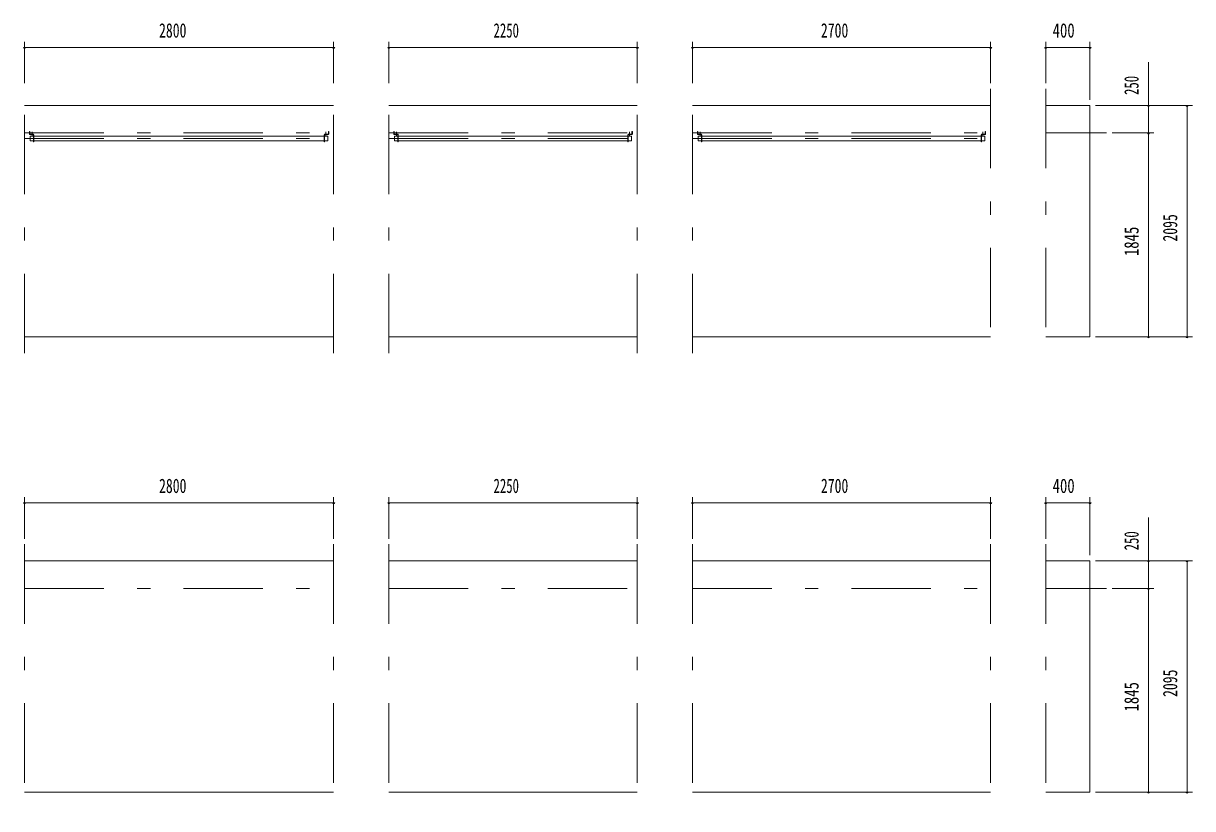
# Model space of a CAD drawing. Units: millimetres, scale not verified. Extents: x -25340 to 25344, y -10500 to 10500.
# Drawn here: x -16492 to -5902, y -7705 to -592 of the extents above; entities that cross this region are included whole.
import ezdxf
from ezdxf.enums import TextEntityAlignment as Align

# ---------------------------------------------------------------- set-up
doc = ezdxf.new("R2010")
doc.units = ezdxf.units.MM
doc.header["$LTSCALE"] = 60
doc.linetypes.add('USER3', pattern=[24, 12, -5, 2, -5])
for name, color, linetype, lineweight in [('0-2_1-05BOLD', 7, 'Continuous', 18), ('0-3_1-25CENTER', 3, 'USER3', 18), ('0-5_1-55DIM', 3, 'Continuous', 18)]:
    doc.layers.add(name, color=color, linetype=linetype, lineweight=lineweight)
doc.styles.add('ＭＳ ゴシック', font='')
doc.styles.get('ＭＳ ゴシック').set_extended_font_data('MS Gothic')

msp = doc.modelspace()

# ---------------------------------------------------------------- linework, layer by layer
at = {"layer": '0-2_1-05BOLD'}
for p, q in [((-16482.28, -1335.33), (-13682.28, -1335.33)), ((-13182.28, -1335.33), (-10932.28, -1335.33)), ((-10432.28, -1335.33), (-7732.28, -1335.33)), ((-7232.28, -1335.33), (-6832.28, -1335.33)), ((-6832.28, -1335.33), (-6832.28, -3430.33)), ((-16437.73, -1593.33), (-16437.73, -1573.33)), ((-13726.83, -1593.33), (-13726.83, -1573.33)), ((-13137.73, -1593.33), (-13137.73, -1573.33)), ((-10980.03, -1573.33), (-10976.83, -1573.33)), ((-10980.03, -1593.33), (-10980.03, -1573.33)), ((-10976.83, -1593.33), (-10976.83, -1573.33)), ((-10384.53, -1573.33), (-10387.73, -1573.33)), ((-10387.73, -1593.33), (-10387.73, -1573.33)), ((-10384.53, -1593.33), (-10384.53, -1573.33)), ((-7776.83, -1593.33), (-7776.83, -1573.33)), ((-16402.93, -1595.33), (-16432.53, -1595.33)), ((-16432.53, -1598.53), (-16402.93, -1598.53)), ((-16429.78, -1613.13), (-16429.78, -1655.83)), ((-16400.93, -1613.13), (-16429.78, -1613.13)), ((-16400.93, -1655.83), (-16429.78, -1655.83)), ((-16400.93, -1600.53), (-16400.93, -1666.33)), ((-16397.73, -1666.33), (-16400.93, -1666.33)), ((-16397.73, -1600.53), (-16397.73, -1666.33)), ((-16397.73, -1613.13), (-13766.83, -1613.13)), ((-16397.73, -1655.83), (-13766.83, -1655.83)), ((-13766.83, -1600.53), (-13766.83, -1666.33)), ((-13766.83, -1666.33), (-13763.63, -1666.33)), ((-13763.63, -1600.53), (-13763.63, -1666.33)), ((-13763.63, -1613.13), (-13734.78, -1613.13)), ((-13763.63, -1655.83), (-13734.78, -1655.83)), ((-13761.63, -1595.33), (-13732.03, -1595.33)), ((-13732.03, -1598.53), (-13761.63, -1598.53)), ((-13734.78, -1613.13), (-13734.78, -1655.83)), ((-13102.93, -1595.33), (-13132.53, -1595.33)), ((-13132.53, -1598.53), (-13102.93, -1598.53)), ((-13100.93, -1655.83), (-13129.78, -1655.83)), ((-13100.93, -1600.53), (-13100.93, -1666.33)), ((-13097.73, -1666.33), (-13100.93, -1666.33)), ((-13097.73, -1600.53), (-13097.73, -1666.33)), ((-13097.73, -1613.13), (-11016.83, -1613.13)), ((-13097.73, -1655.83), (-11016.83, -1655.83)), ((-11016.83, -1600.53), (-11016.83, -1666.33)), ((-11016.83, -1666.33), (-11013.63, -1666.33)), ((-11013.63, -1600.53), (-11013.63, -1666.33)), ((-11013.63, -1613.13), (-10984.78, -1613.13)), ((-11013.63, -1655.83), (-10984.78, -1655.83)), ((-11011.63, -1595.33), (-10982.03, -1595.33)), ((-10982.03, -1598.53), (-11011.63, -1598.53)), ((-10984.78, -1613.13), (-10984.78, -1655.83)), ((-10352.93, -1595.33), (-10382.53, -1595.33)), ((-10382.53, -1598.53), (-10352.93, -1598.53)), ((-10379.78, -1613.13), (-10379.78, -1655.83)), ((-10350.93, -1613.13), (-10379.78, -1613.13)), ((-10350.93, -1655.83), (-10379.78, -1655.83)), ((-10350.93, -1600.53), (-10350.93, -1666.33)), ((-10347.73, -1666.33), (-10350.93, -1666.33)), ((-10347.73, -1600.53), (-10347.73, -1666.33)), ((-7816.83, -1613.13), (-10347.73, -1613.13)), ((-7816.83, -1655.83), (-10347.73, -1655.83)), ((-7816.83, -1600.53), (-7816.83, -1666.33)), ((-7816.83, -1666.33), (-7813.62, -1666.33)), ((-7813.62, -1600.53), (-7813.62, -1666.33)), ((-7813.62, -1613.13), (-7784.77, -1613.13)), ((-7813.62, -1655.83), (-7784.77, -1655.83)), ((-7811.63, -1595.33), (-7782.03, -1595.33)), ((-7782.03, -1598.53), (-7811.63, -1598.53)), ((-7784.77, -1613.13), (-7784.77, -1655.83)), ((-13682.28, -3430.33), (-16482.28, -3430.33)), ((-10932.28, -3430.33), (-13182.28, -3430.33)), ((-7732.28, -3430.33), (-10432.28, -3430.33)), ((-6832.28, -3430.33), (-7232.28, -3430.33)), ((-16482.28, -5460.33), (-13682.28, -5460.33)), ((-13182.28, -5460.33), (-10932.28, -5460.33)), ((-10432.28, -5460.33), (-7732.28, -5460.33)), ((-7232.28, -5460.33), (-6832.28, -5460.33)), ((-6832.28, -5460.33), (-6832.28, -7555.33)), ((-13682.28, -7555.33), (-16482.28, -7555.33)), ((-10932.28, -7555.33), (-13182.28, -7555.33)), ((-7732.28, -7555.33), (-10432.28, -7555.33)), ((-6832.28, -7555.33), (-7232.28, -7555.33))]:
    msp.add_line(p, q, dxfattribs=at)
for points in [[(-16434.53, -1593.33), (-16434.53, -1573.33), (-16437.73, -1573.33)], [(-13730.03, -1593.33), (-13730.03, -1573.33), (-13726.83, -1573.33)], [(-13134.53, -1593.33), (-13134.53, -1573.33), (-13137.73, -1573.33)], [(-7780.03, -1593.33), (-7780.03, -1573.33), (-7776.83, -1573.33)], [(-13100.93, -1613.13), (-13129.78, -1613.13), (-13129.78, -1655.83)]]:
    msp.add_lwpolyline(points, dxfattribs=at)
for centre, radius, start, end in [((-16432.53, -1593.33), 5.2, 180, 270), ((-16432.53, -1593.33), 2, 180, 270), ((-16402.93, -1600.53), 5.2, 0, 90), ((-16402.93, -1600.53), 2, 0, 90), ((-13761.63, -1600.53), 5.2, 90, 180), ((-13761.63, -1600.53), 2, 90, 180), ((-13732.03, -1593.33), 2, 270, 0), ((-13732.03, -1593.33), 5.2, 270, 0), ((-13132.53, -1593.33), 5.2, 180, 270), ((-13132.53, -1593.33), 2, 180, 270), ((-13102.93, -1600.53), 5.2, 0, 90), ((-13102.93, -1600.53), 2, 0, 90), ((-11011.63, -1600.53), 5.2, 90, 180), ((-11011.63, -1600.53), 2, 90, 180), ((-10982.03, -1593.33), 2, 270, 0), ((-10982.03, -1593.33), 5.2, 270, 0), ((-10382.53, -1593.33), 5.2, 180, 270), ((-10382.53, -1593.33), 2, 180, 270), ((-10352.93, -1600.53), 5.2, 0, 90), ((-10352.93, -1600.53), 2, 0, 90), ((-7811.63, -1600.53), 5.2, 90, 180), ((-7811.63, -1600.53), 2, 90, 180), ((-7782.03, -1593.33), 2, 270, 0), ((-7782.03, -1593.33), 5.2, 270, 0)]:
    msp.add_arc(centre, radius, start, end, dxfattribs=at)
at = {"layer": '0-3_1-25CENTER'}
for p, q in [((-16482.28, -3580.33), (-16482.28, -1185.33)), ((-13682.28, -3580.33), (-13682.28, -1185.33)), ((-13182.28, -3580.33), (-13182.28, -1185.33)), ((-10932.28, -3580.33), (-10932.28, -1185.33)), ((-10432.28, -3580.33), (-10432.28, -1185.33)), ((-7732.28, -1185.33), (-7732.28, -3580.33)), ((-7232.28, -1185.33), (-7232.28, -3580.33)), ((-16482.28, -1585.33), (-13682.28, -1585.33)), ((-16412.73, -1576.33), (-16412.73, -1618.13)), ((-13751.83, -1576.33), (-13751.83, -1618.13)), ((-13182.28, -1585.33), (-10932.28, -1585.33)), ((-13112.73, -1576.33), (-13112.73, -1618.13)), ((-11001.83, -1576.33), (-11001.83, -1618.13)), ((-10432.28, -1585.33), (-7732.28, -1585.33)), ((-10362.73, -1576.33), (-10362.73, -1618.13)), ((-7801.83, -1576.33), (-7801.83, -1618.13)), ((-7232.28, -1585.33), (-6682.28, -1585.33)), ((-16482.28, -1634.48), (-13682.28, -1634.48)), ((-13182.28, -1634.48), (-10932.28, -1634.48)), ((-10432.28, -1634.48), (-7732.28, -1634.48)), ((-16482.28, -5310.33), (-16482.28, -7705.33)), ((-13682.28, -5310.33), (-13682.28, -7705.33)), ((-13182.28, -5310.33), (-13182.28, -7705.33)), ((-10932.28, -5310.33), (-10932.28, -7705.33)), ((-10432.28, -5310.33), (-10432.28, -7705.33)), ((-7732.28, -5310.33), (-7732.28, -7705.33)), ((-7232.28, -5310.33), (-7232.28, -7705.33)), ((-16482.28, -5710.33), (-13682.28, -5710.33)), ((-13182.28, -5710.33), (-10932.28, -5710.33)), ((-10432.28, -5710.33), (-7732.28, -5710.33)), ((-7232.28, -5710.33), (-6682.29, -5710.33))]:
    msp.add_line(p, q, dxfattribs=at)
at = {"layer": '0-5_1-55DIM'}
for p, q in [((-16472.28, -810.33), (-16492.28, -810.33)), ((-16482.28, -760.33), (-16482.28, -1135.33)), ((-16482.28, -810.33), (-13682.28, -810.33)), ((-13672.28, -810.33), (-13692.28, -810.33)), ((-13682.28, -760.33), (-13682.28, -1135.33)), ((-13172.28, -810.33), (-13192.28, -810.33)), ((-13182.28, -760.33), (-13182.28, -1135.33)), ((-13182.28, -810.33), (-10932.28, -810.33)), ((-10922.28, -810.33), (-10942.28, -810.33)), ((-10932.28, -760.33), (-10932.28, -1135.33)), ((-10422.28, -810.33), (-10442.28, -810.33)), ((-10432.28, -760.33), (-10432.28, -1135.33)), ((-10432.28, -810.33), (-7732.28, -810.33)), ((-7722.28, -810.33), (-7742.28, -810.33)), ((-7732.28, -760.33), (-7732.28, -1135.33)), ((-7222.28, -810.33), (-7242.28, -810.33)), ((-7232.28, -760.33), (-7232.28, -1135.33)), ((-7232.28, -810.33), (-6832.28, -810.33)), ((-6822.28, -810.33), (-6842.28, -810.33)), ((-6832.28, -760.33), (-6832.28, -1285.33)), ((-6302.29, -1335.33), (-6302.29, -942.83)), ((-5902.29, -1335.33), (-6782.28, -1335.33)), ((-6292.29, -1335.33), (-6312.29, -1335.33)), ((-6302.29, -1585.33), (-6302.29, -1335.33)), ((-5942.29, -1335.33), (-5962.29, -1335.33)), ((-5952.29, -3430.33), (-5952.29, -1335.33)), ((-6252.29, -1585.33), (-6632.28, -1585.33)), ((-6292.29, -1585.33), (-6312.29, -1585.33)), ((-6302.29, -3430.33), (-6302.29, -1585.33)), ((-5902.29, -3430.33), (-6782.28, -3430.33)), ((-6292.29, -3430.33), (-6312.29, -3430.33)), ((-5942.29, -3430.33), (-5962.29, -3430.33)), ((-16472.28, -4935.33), (-16492.28, -4935.33)), ((-16482.28, -4885.33), (-16482.28, -5260.33)), ((-16482.28, -4935.33), (-13682.28, -4935.33)), ((-13672.28, -4935.33), (-13692.28, -4935.33)), ((-13682.28, -4885.33), (-13682.28, -5260.33)), ((-13172.28, -4935.33), (-13192.28, -4935.33)), ((-13182.28, -4885.33), (-13182.28, -5260.33)), ((-13182.28, -4935.33), (-10932.28, -4935.33)), ((-10922.28, -4935.33), (-10942.28, -4935.33)), ((-10932.28, -4885.33), (-10932.28, -5260.33)), ((-10422.28, -4935.33), (-10442.28, -4935.33)), ((-10432.28, -4885.33), (-10432.28, -5260.33)), ((-10432.28, -4935.33), (-7732.28, -4935.33)), ((-7722.28, -4935.33), (-7742.28, -4935.33)), ((-7732.28, -4885.33), (-7732.28, -5260.33)), ((-7222.28, -4935.33), (-7242.28, -4935.33)), ((-7232.28, -4885.33), (-7232.28, -5260.33)), ((-7232.28, -4935.33), (-6832.28, -4935.33)), ((-6822.28, -4935.33), (-6842.28, -4935.33)), ((-6832.28, -4885.33), (-6832.28, -5410.33)), ((-6302.29, -5460.33), (-6302.29, -5067.83)), ((-5902.29, -5460.33), (-6782.28, -5460.33)), ((-6292.29, -5460.33), (-6312.29, -5460.33)), ((-6302.29, -5710.33), (-6302.29, -5460.33)), ((-5942.29, -5460.33), (-5962.29, -5460.33)), ((-5952.29, -7555.33), (-5952.29, -5460.33)), ((-6252.29, -5710.33), (-6632.29, -5710.33)), ((-6292.29, -5710.33), (-6312.29, -5710.33)), ((-6302.29, -7555.33), (-6302.29, -5710.33)), ((-5902.29, -7555.33), (-6782.28, -7555.33)), ((-6292.29, -7555.33), (-6312.29, -7555.33)), ((-5942.29, -7555.33), (-5962.29, -7555.33))]:
    msp.add_line(p, q, dxfattribs=at)
for centre in [(-16482.28, -810.33), (-13682.28, -810.33), (-13182.28, -810.33), (-10932.28, -810.33), (-10432.28, -810.33), (-7732.28, -810.33), (-7232.28, -810.33), (-6832.28, -810.33), (-6302.29, -1335.33), (-5952.29, -1335.33), (-6302.29, -1585.33), (-6302.29, -3430.33), (-5952.29, -3430.33), (-16482.28, -4935.33), (-13682.28, -4935.33), (-13182.28, -4935.33), (-10932.28, -4935.33), (-10432.28, -4935.33), (-7732.28, -4935.33), (-7232.28, -4935.33), (-6832.28, -4935.33), (-6302.29, -5460.33), (-5952.29, -5460.33), (-6302.29, -5710.33), (-6302.29, -7555.33), (-5952.29, -7555.33)]:
    msp.add_arc(centre, 10, 180, 0, dxfattribs=at)

# ---------------------------------------------------------------- texts
at = {"layer": '0-5_1-55DIM', "color": 7, "style": 'ＭＳ ゴシック'}
for s, width, p in [('2800', 0.7, (-15263.55, -760.33)), ('2250', 0.65, (-12233.96, -760.33)), ('2700', 0.7, (-9268.88, -760.33)), ('400', 0.75, (-7169.91, -760.33)), ('2800', 0.7, (-15263.55, -4885.33)), ('2250', 0.65, (-12233.96, -4885.33)), ('2700', 0.7, (-9268.88, -4885.33)), ('400', 0.75, (-7169.91, -4885.33))]:
    msp.add_text(s, height=130.2, dxfattribs=dict(at, width=width)).set_placement(p, align=Align.BOTTOM_LEFT)
for s, width, p in [('250', 0.65, (-6352.29, -1240.91)), ('2095', 0.7, (-6002.29, -2568.84)), ('1845', 0.75, (-6352.29, -2700.05)), ('250', 0.65, (-6352.29, -5365.91)), ('2095', 0.7, (-6002.29, -6693.84)), ('1845', 0.75, (-6352.29, -6825.05))]:
    msp.add_text(s, height=130.2, rotation=90, dxfattribs=dict(at, width=width)).set_placement(p, align=Align.BOTTOM_LEFT)

doc.saveas('drawing.dxf')
